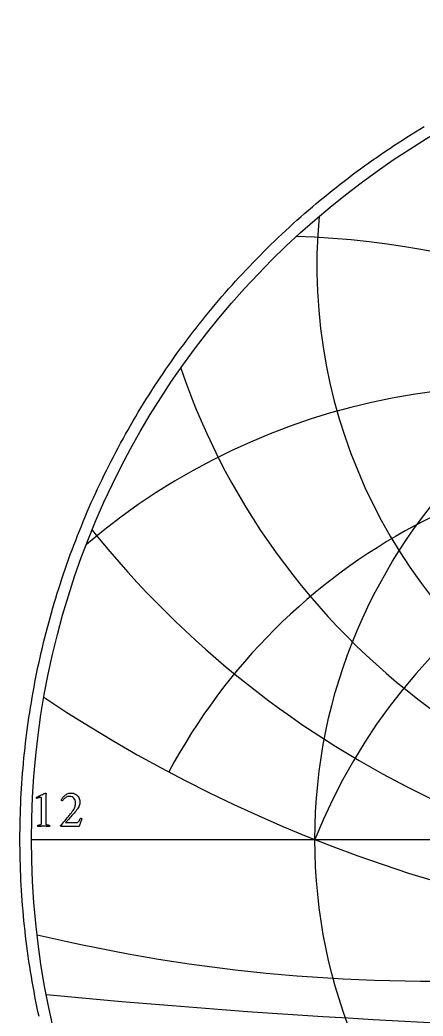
# Model space of a CAD drawing. Header units: millimetres. Extents: x -32.4 to 32.4, y -32.4 to 33.4.
# Drawn here: x -32.35 to -16.68, y -6.88 to 31.9 of the extents above; entities that cross this region are included whole.
import ezdxf

# ---------------------------------------------------------------- set-up
doc = ezdxf.new("R2010")
doc.units = ezdxf.units.MM
for name, color, linetype in [('CUT_OUTER', 1, 'Continuous'), ('ENGRAVE', 7, 'Continuous'), ('ENGRAVE_FINE', 8, 'Continuous'), ('TEXT', 5, 'Continuous')]:
    doc.layers.add(name, color=color, linetype=linetype)

msp = doc.modelspace()

# ---------------------------------------------------------------- linework, layer by layer
at = {"layer": 'CUT_OUTER'}
msp.add_lwpolyline([(-31.6069, -6.8941), (-31.6486, -6.7001), (-31.6891, -6.5057), (-31.7284, -6.3112), (-31.7665, -6.1164), (-31.8035, -5.9213), (-31.8392, -5.7261), (-31.8737, -5.5306), (-31.9071, -5.3349), (-31.9392, -5.1391), (-31.9701, -4.943), (-31.9999, -4.7467), (-32.0284, -4.5503), (-32.0557, -4.3537), (-32.0818, -4.1569), (-32.1067, -3.96), (-32.1304, -3.7629), (-32.1529, -3.5657), (-32.1742, -3.3683), (-32.1942, -3.1709), (-32.2131, -2.9733), (-32.2307, -2.7755), (-32.2471, -2.5777), (-32.2623, -2.3798), (-32.2763, -2.1818), (-32.2891, -1.9837), (-32.3007, -1.7856), (-32.311, -1.5873), (-32.3202, -1.3891), (-32.3281, -1.1907), (-32.3348, -0.9923), (-32.3403, -0.7939), (-32.3445, -0.5955), (-32.3476, -0.397), (-32.3494, -0.1985), (-32.35, 0), (-32.3494, 0.1985), (-32.3476, 0.397), (-32.3445, 0.5955), (-32.3403, 0.7939), (-32.3348, 0.9923), (-32.3281, 1.1907), (-32.3202, 1.3891), (-32.311, 1.5873), (-32.3007, 1.7856), (-32.2891, 1.9837), (-32.2763, 2.1818), (-32.2623, 2.3798), (-32.2471, 2.5777), (-32.2307, 2.7755), (-32.2131, 2.9733), (-32.1942, 3.1709), (-32.1742, 3.3683), (-32.1529, 3.5657), (-32.1304, 3.7629), (-32.1067, 3.96), (-32.0818, 4.1569), (-32.0557, 4.3537), (-32.0284, 4.5503), (-31.9999, 4.7467), (-31.9701, 4.943), (-31.9392, 5.1391), (-31.9071, 5.3349), (-31.8737, 5.5306), (-31.8392, 5.7261), (-31.8035, 5.9213), (-31.7665, 6.1164), (-31.7284, 6.3112), (-31.6891, 6.5057), (-31.6486, 6.7001), (-31.6069, 6.8941), (-31.564, 7.0879), (-31.5199, 7.2815), (-31.4746, 7.4747), (-31.4282, 7.6677), (-31.3805, 7.8604), (-31.3317, 8.0528), (-31.2817, 8.2449), (-31.2305, 8.4367), (-31.1782, 8.6282), (-31.1246, 8.8193), (-31.0699, 9.0101), (-31.0141, 9.2006), (-30.957, 9.3907), (-30.8988, 9.5805), (-30.8395, 9.7699), (-30.7789, 9.9589), (-30.7172, 10.1476), (-30.6544, 10.3359), (-30.5904, 10.5238), (-30.5252, 10.7113), (-30.459, 10.8984), (-30.3915, 11.0851), (-30.3229, 11.2713), (-30.2532, 11.4572), (-30.1823, 11.6426), (-30.1103, 11.8276), (-30.0372, 12.0121), (-29.9629, 12.1962), (-29.8875, 12.3798), (-29.811, 12.563), (-29.7333, 12.7456), (-29.6546, 12.9278), (-29.5747, 13.1096), (-29.4937, 13.2908), (-29.4116, 13.4715), (-29.3284, 13.6517), (-29.2441, 13.8314), (-29.1586, 14.0106), (-29.0721, 14.1892), (-28.9845, 14.3674), (-28.8958, 14.5449), (-28.806, 14.722), (-28.7151, 14.8984), (-28.6232, 15.0743), (-28.5302, 15.2497), (-28.436, 15.4245), (-28.3409, 15.5986), (-28.2446, 15.7722), (-28.1473, 15.9453), (-28.0489, 16.1177), (-27.9495, 16.2895), (-27.849, 16.4607), (-27.7475, 16.6312), (-27.645, 16.8012), (-27.5413, 16.9705), (-27.4367, 17.1391), (-27.331, 17.3072), (-27.2243, 17.4745), (-27.1166, 17.6413), (-27.0078, 17.8073), (-26.898, 17.9727), (-26.7873, 18.1374), (-26.6755, 18.3014), (-26.5627, 18.4648), (-26.4489, 18.6274), (-26.3341, 18.7893), (-26.2183, 18.9506), (-26.1015, 19.1111), (-25.9838, 19.2709), (-25.865, 19.4299), (-25.7453, 19.5883), (-25.6246, 19.7459), (-25.503, 19.9027), (-25.3804, 20.0589), (-25.2568, 20.2142), (-25.1323, 20.3688), (-25.0069, 20.5226), (-24.8805, 20.6757), (-24.7532, 20.828), (-24.6249, 20.9794), (-24.4957, 21.1301), (-24.3656, 21.28), (-24.2346, 21.4292), (-24.1026, 21.5774), (-23.9698, 21.7249), (-23.836, 21.8716), (-23.7014, 22.0174), (-23.5658, 22.1625), (-23.4294, 22.3066), (-23.2921, 22.45), (-23.1539, 22.5925), (-23.0148, 22.7341), (-22.8749, 22.8749), (-22.7341, 23.0148), (-22.5925, 23.1539), (-22.45, 23.2921), (-22.3066, 23.4294), (-22.1625, 23.5658), (-22.0174, 23.7014), (-21.8716, 23.836), (-21.7249, 23.9698), (-21.5774, 24.1026), (-21.4292, 24.2346), (-21.28, 24.3656), (-21.1301, 24.4957), (-20.9794, 24.6249), (-20.828, 24.7532), (-20.6757, 24.8805), (-20.5226, 25.0069), (-20.3688, 25.1323), (-20.2142, 25.2568), (-20.0589, 25.3804), (-19.9027, 25.503), (-19.7459, 25.6246), (-19.5883, 25.7453), (-19.4299, 25.865), (-19.2709, 25.9838), (-19.1111, 26.1015), (-18.9506, 26.2183), (-18.7893, 26.3341), (-18.6274, 26.4489), (-18.4648, 26.5627), (-18.3014, 26.6755), (-18.1374, 26.7873), (-17.9727, 26.898), (-17.8073, 27.0078), (-17.6413, 27.1166), (-17.4745, 27.2243), (-17.3072, 27.331), (-17.1391, 27.4367), (-16.9705, 27.5413), (-16.8012, 27.645), (-16.6312, 27.7475)], dxfattribs=at)
at = {"layer": 'ENGRAVE'}
msp.add_lwpolyline([(-31.9, 0), (31.9, 0)], dxfattribs=at)
for radius in [31.9, 20.8814]:
    msp.add_circle((0, 0), radius, dxfattribs=at)
for centre, radius, start, end in [((0, 22.3262), 20.805, 174.66958, 5.33042), ((0, 27.2854), 27.5891, 198.91465, 341.08535), ((0, -8.2957), 22.4689, 21.66667, 158.33333), ((0, -8.2957), 22.4689, 21.66667, 158.33333), ((0, 35.7482), 37.8816, 218.75241, 321.24759), ((0, 52.5616), 56.5576, 236.25621, 303.74379), ((-16.2995, 60.8304), 66.3479, 256.592753, 273.238011)]:
    msp.add_arc(centre, radius, start, end, dxfattribs=at)
at = {"layer": 'ENGRAVE_FINE'}
for centre, radius, start, end in [((-22.4689, -8.2957), 31.7758, 9.06418, 88.44487), ((-22.4689, -8.2957), 31.7758, 9.06418, 88.44487), ((-12.9724, -8.2957), 25.9448, 12.60935, 130.32134), ((-12.9724, -8.2957), 25.9448, 12.60935, 130.32134), ((-6.0205, -8.2957), 23.2615, 16.70702, 151.99338), ((-6.0205, -8.2957), 23.2615, 16.70702, 151.99338), ((0, 322.4182), 329.9497, 264.552608, 275.447392)]:
    msp.add_arc(centre, radius, start, end, dxfattribs=at)
at = {"layer": 'TEXT'}
for points in [[(-31.5088, 0.7416), (-31.5088, 1.5602), (-31.5094, 1.5803), (-31.5111, 1.597), (-31.514, 1.6103), (-31.5181, 1.6203), (-31.5236, 1.6275), (-31.5308, 1.6327), (-31.5397, 1.6358), (-31.5502, 1.6368), (-31.5632, 1.6359), (-31.5792, 1.633), (-31.5984, 1.6281), (-31.6207, 1.6213), (-31.6431, 1.6139), (-31.6626, 1.6071), (-31.6794, 1.6009), (-31.6932, 1.5954), (-31.7014, 1.603), (-31.7072, 1.6115), (-31.7107, 1.6207), (-31.7119, 1.6306), (-31.7119, 1.6308), (-31.7119, 1.6312), (-31.7119, 1.6318), (-31.7119, 1.6327), (-31.7116, 1.6365), (-31.7108, 1.6394), (-31.7095, 1.6416), (-31.7077, 1.6431), (-31.6665, 1.6618), (-31.6256, 1.6806), (-31.5851, 1.6996), (-31.545, 1.7187), (-31.5068, 1.737), (-31.472, 1.7537), (-31.4405, 1.7686), (-31.4124, 1.7819), (-31.3892, 1.7928), (-31.3723, 1.8006), (-31.3617, 1.8052), (-31.3575, 1.8068), (-31.3534, 1.8068), (-31.3486, 1.806), (-31.3446, 1.8037), (-31.3413, 1.7998), (-31.3389, 1.7943), (-31.3369, 1.7884), (-31.3352, 1.7829), (-31.3338, 1.778), (-31.3326, 1.7736), (-31.3332, 1.7704), (-31.3347, 1.7609), (-31.3373, 1.7451), (-31.3409, 1.7228), (-31.3446, 1.6948), (-31.3471, 1.6615), (-31.3487, 1.6228), (-31.3492, 1.5788), (-31.3492, 0.7416), (-31.3492, 0.7192), (-31.349, 0.6976), (-31.3486, 0.6767), (-31.3482, 0.6567), (-31.3472, 0.6379), (-31.3453, 0.6209), (-31.3425, 0.6058), (-31.3389, 0.5924), (-31.3354, 0.5874), (-31.329, 0.5826), (-31.3198, 0.5781), (-31.3078, 0.5738), (-31.2941, 0.57), (-31.2801, 0.5668), (-31.2656, 0.5643), (-31.2508, 0.5624), (-31.2369, 0.561), (-31.2251, 0.5601), (-31.2156, 0.5595), (-31.2083, 0.5593), (-31.2055, 0.5544), (-31.2034, 0.5479), (-31.2019, 0.5398), (-31.2011, 0.5303), (-31.2011, 0.5207), (-31.2023, 0.5126), (-31.2047, 0.5062), (-31.2083, 0.5013), (-31.2387, 0.5033), (-31.2679, 0.5051), (-31.2957, 0.5069), (-31.3223, 0.5085), (-31.3487, 0.5099), (-31.3762, 0.5108), (-31.4047, 0.5114), (-31.4342, 0.5116), (-31.4625, 0.5114), (-31.4896, 0.5108), (-31.5154, 0.5099), (-31.5399, 0.5085), (-31.5646, 0.5069), (-31.5912, 0.5051), (-31.6195, 0.5033), (-31.6497, 0.5013), (-31.6533, 0.5062), (-31.6557, 0.5126), (-31.6569, 0.5207), (-31.6569, 0.5303), (-31.6561, 0.5398), (-31.6546, 0.5479), (-31.6525, 0.5544), (-31.6497, 0.5593), (-31.6424, 0.5595), (-31.6329, 0.5601), (-31.6211, 0.561), (-31.6072, 0.5624), (-31.5924, 0.5643), (-31.5779, 0.5668), (-31.5639, 0.57), (-31.5502, 0.5738), (-31.5383, 0.5781), (-31.5295, 0.5826), (-31.5238, 0.5874), (-31.5212, 0.5924), (-31.5175, 0.6058), (-31.5145, 0.6209), (-31.5123, 0.6379), (-31.5109, 0.6567), (-31.5099, 0.6767), (-31.5093, 0.6976), (-31.5089, 0.7192), (-31.5088, 0.7416)], [(-29.938, 0.81), (-29.9485, 0.7843), (-29.9593, 0.7569), (-29.9703, 0.7278), (-29.9815, 0.6971), (-29.9927, 0.6661), (-30.0033, 0.6362), (-30.0134, 0.6075), (-30.023, 0.58), (-30.0315, 0.5553), (-30.0385, 0.5349), (-30.044, 0.519), (-30.0478, 0.5075), (-30.7483, 0.5075), (-30.7514, 0.5099), (-30.7547, 0.5129), (-30.7582, 0.5166), (-30.7617, 0.5209), (-30.7649, 0.5254), (-30.7672, 0.5295), (-30.7685, 0.5332), (-30.769, 0.5365), (-30.7262, 0.5847), (-30.683, 0.6339), (-30.6392, 0.6841), (-30.5949, 0.7354), (-30.5509, 0.7871), (-30.5079, 0.8385), (-30.4659, 0.8897), (-30.425, 0.9406), (-30.386, 0.9903), (-30.3499, 1.038), (-30.3166, 1.0836), (-30.2861, 1.1271), (-30.2578, 1.1712), (-30.2351, 1.2126), (-30.218, 1.251), (-30.2064, 1.2866), (-30.1987, 1.3212), (-30.1932, 1.3566), (-30.1899, 1.3927), (-30.1888, 1.4296), (-30.1927, 1.4794), (-30.2046, 1.5249), (-30.2243, 1.5664), (-30.252, 1.6037), (-30.2857, 1.6345), (-30.3237, 1.6565), (-30.366, 1.6697), (-30.4126, 1.6742), (-30.4517, 1.6719), (-30.4882, 1.6653), (-30.5221, 1.6543), (-30.5535, 1.6389), (-30.5821, 1.6209), (-30.6079, 1.6021), (-30.6308, 1.5826), (-30.6509, 1.5622), (-30.668, 1.5428), (-30.682, 1.526), (-30.6928, 1.5117), (-30.7006, 1.5001), (-30.7069, 1.5009), (-30.7133, 1.5034), (-30.7198, 1.5077), (-30.7265, 1.5136), (-30.7324, 1.5198), (-30.7366, 1.5252), (-30.7391, 1.5297), (-30.74, 1.5332), (-30.7355, 1.5442), (-30.7283, 1.5584), (-30.7184, 1.5758), (-30.7058, 1.5964), (-30.6904, 1.619), (-30.6724, 1.642), (-30.6516, 1.6656), (-30.6281, 1.6897), (-30.6022, 1.7131), (-30.5745, 1.7348), (-30.5447, 1.7546), (-30.5131, 1.7726), (-30.4795, 1.7875), (-30.4439, 1.7982), (-30.4064, 1.8046), (-30.367, 1.8068), (-30.3194, 1.8037), (-30.274, 1.7946), (-30.2308, 1.7794), (-30.1898, 1.7581), (-30.152, 1.732), (-30.1183, 1.7024), (-30.0888, 1.6693), (-30.0634, 1.6327), (-30.043, 1.5937), (-30.0284, 1.5534), (-30.0197, 1.5119), (-30.0168, 1.469), (-30.0187, 1.4261), (-30.0245, 1.3846), (-30.0342, 1.3443), (-30.0478, 1.3053), (-30.0648, 1.2676), (-30.0846, 1.2312), (-30.1073, 1.1961), (-30.1328, 1.1623), (-30.169, 1.1181), (-30.2071, 1.0724), (-30.2472, 1.0253), (-30.2893, 0.9768), (-30.3317, 0.9284), (-30.3729, 0.8815), (-30.413, 0.8362), (-30.4519, 0.7924), (-30.4883, 0.7515), (-30.5208, 0.715), (-30.5495, 0.6826), (-30.5742, 0.6546), (-30.1722, 0.6546), (-30.1435, 0.657), (-30.1175, 0.6642), (-30.0943, 0.6762), (-30.0737, 0.6929), (-30.0549, 0.7146), (-30.0367, 0.7414), (-30.0192, 0.7732), (-30.0022, 0.81), (-29.9993, 0.8155), (-29.9945, 0.8193), (-29.9879, 0.8217), (-29.9795, 0.8225), (-29.9758, 0.8222), (-29.9712, 0.8214), (-29.9655, 0.8201), (-29.9587, 0.8183), (-29.952, 0.8162), (-29.9463, 0.8142), (-29.9416, 0.8121), (-29.938, 0.81)]]:
    msp.add_lwpolyline(points, close=True, dxfattribs=at)

doc.saveas('drawing.dxf')
